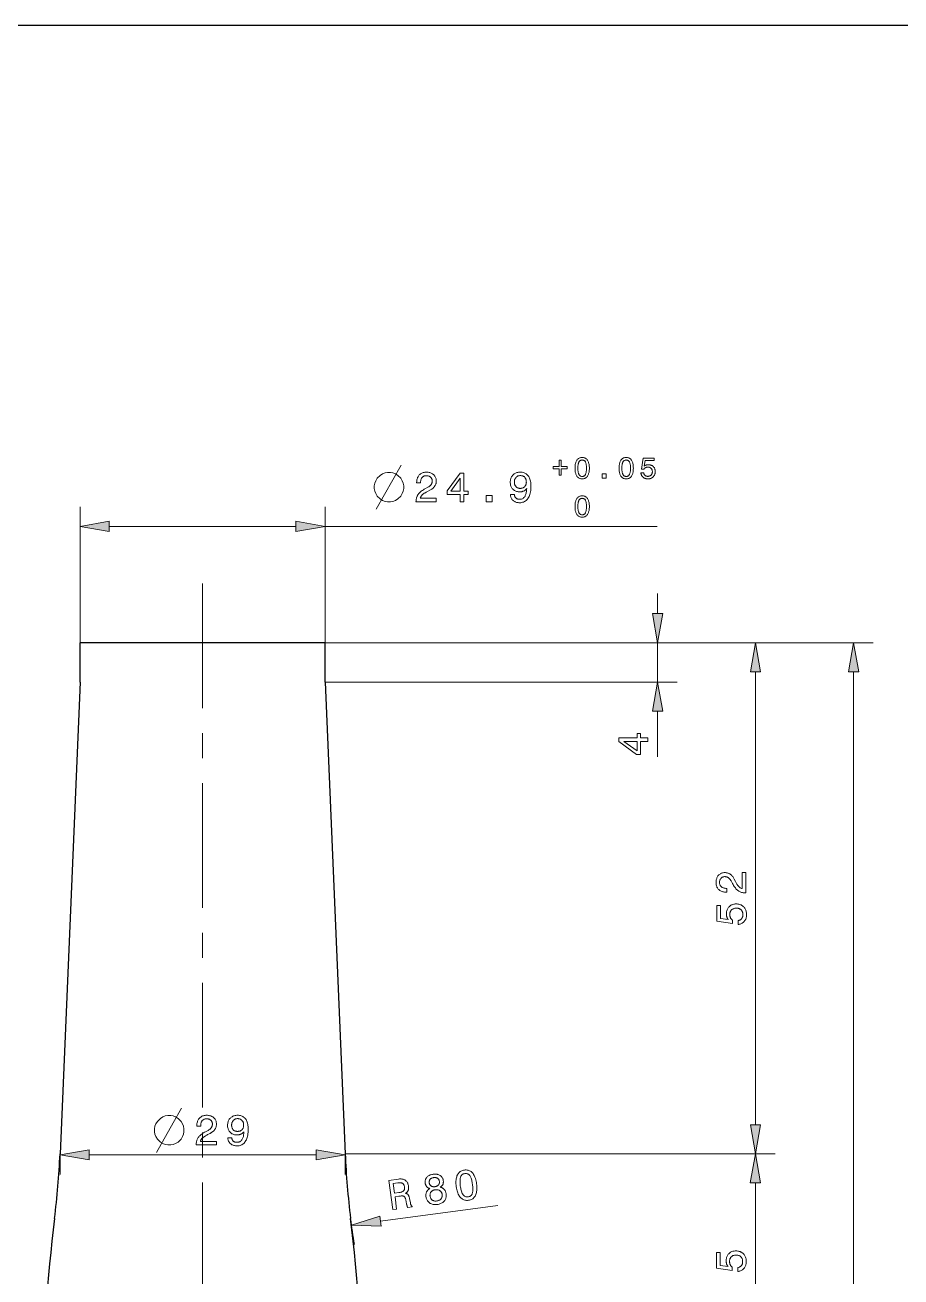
# Model space of a CAD drawing. Extents: x 5 to 286, y 5 to 409.
# Drawn here: x 94.1 to 183.1, y 281.6 to 409 of the extents above; entities that cross this region are included whole.
import ezdxf

# ---------------------------------------------------------------- set-up
doc = ezdxf.new("R2010")
doc.units = 0
doc.linetypes.add('CENTERX2', pattern=[20.32, 12.7, -2.54, 2.54, -2.54])
doc.layers.add('CENTERLINE', color=4, linetype='CENTERX2')
doc.layers.add('DIMENSIONS', color=2, linetype='Continuous')
doc.layers.add('OUTLINE', color=7, linetype='Continuous', lineweight=25)

msp = doc.modelspace()

# ---------------------------------------------------------------- linework, layer by layer
at = {"layer": 'CENTERLINE', "lineweight": 13}
msp.add_line((112.12, 352.19), (112.12, 119.93), dxfattribs=at)
at = {"layer": 'DIMENSIONS', "lineweight": 13, "ltscale": 0.345762}
for p, q in [((99.67, 346.15), (99.67, 359.98)), ((124.57, 346.15), (124.57, 359.98))]:
    msp.add_line(p, q, dxfattribs=at)
at = {"layer": 'DIMENSIONS', "lineweight": 13, "ltscale": 0.474779}
msp.add_line((102.62, 357.98), (121.61, 357.98), dxfattribs=at)
at = {"layer": 'DIMENSIONS', "lineweight": 13}
for p, q in [((124.57, 357.98), (158.34, 357.98)), ((124.57, 346.15), (180.31, 346.15)), ((124.57, 346.15), (160.38, 346.15)), ((124.57, 346.15), (170.34, 346.15)), ((168.34, 297.11), (168.34, 343.2)), ((178.31, 131.11), (178.31, 343.2)), ((124.57, 342.15), (160.38, 342.15)), ((100.57, 294.05), (123.66, 294.05)), ((126.62, 294.15), (170.32, 294.15)), ((126.62, 294.15), (170.34, 294.15))]:
    msp.add_line(p, q, dxfattribs=at)
at = {"layer": 'DIMENSIONS', "lineweight": 13, "ltscale": 0.051139}
msp.add_line((158.38, 349.11), (158.38, 351.15), dxfattribs=at)
at = {"layer": 'DIMENSIONS', "lineweight": 13, "ltscale": 0.1}
msp.add_line((158.38, 342.15), (158.38, 346.15), dxfattribs=at)
at = {"layer": 'DIMENSIONS', "lineweight": 13, "ltscale": 0.116125}
msp.add_line((158.38, 334.55), (158.38, 339.2), dxfattribs=at)
at = {"layer": 'DIMENSIONS', "lineweight": 13, "ltscale": 0.052546}
for p, q in [((97.62, 294.15), (97.62, 292.05)), ((126.62, 294.15), (126.62, 292.05))]:
    msp.add_line(p, q, dxfattribs=at)
at = {"layer": 'DIMENSIONS', "lineweight": 13, "ltscale": 0.477278}
msp.add_line((168.32, 272.11), (168.32, 291.2), dxfattribs=at)
at = {"layer": 'DIMENSIONS', "lineweight": 13, "ltscale": 0.301139}
msp.add_line((130.19, 287.3), (142.12, 288.9), dxfattribs=at)
at = {"layer": 'DIMENSIONS', "lineweight": 13}
for points in [[(148.37, 364.72), (148.58, 364.72), (148.58, 364.07), (149.18, 364.07), (149.18, 363.86), (148.58, 363.86), (148.58, 363.2), (148.37, 363.2), (148.37, 363.86), (147.77, 363.86), (147.77, 364.07), (148.37, 364.07)], [(149.99, 363.91), (149.99, 364.01), (149.99, 364.11), (150, 364.21), (150.01, 364.29), (150.03, 364.38), (150.05, 364.46), (150.08, 364.53), (150.1, 364.6), (150.14, 364.66), (150.17, 364.72), (150.21, 364.77), (150.25, 364.82), (150.3, 364.86), (150.35, 364.9), (150.4, 364.93), (150.46, 364.95), (150.51, 364.97), (150.58, 364.99), (150.64, 364.99), (150.71, 365), (150.78, 364.99), (150.85, 364.99), (150.91, 364.97), (150.97, 364.95), (151.03, 364.93), (151.08, 364.9), (151.13, 364.86), (151.17, 364.82), (151.22, 364.77), (151.26, 364.72), (151.29, 364.66), (151.32, 364.6), (151.35, 364.53), (151.37, 364.46), (151.39, 364.38), (151.41, 364.3), (151.42, 364.21), (151.43, 364.11), (151.44, 364.01), (151.44, 363.91), (151.44, 363.8), (151.43, 363.7), (151.42, 363.61), (151.41, 363.52), (151.39, 363.44), (151.37, 363.36), (151.35, 363.29), (151.32, 363.22), (151.29, 363.16), (151.26, 363.1), (151.22, 363.05), (151.17, 363), (151.13, 362.96), (151.08, 362.92), (151.03, 362.89), (150.97, 362.87), (150.91, 362.85), (150.85, 362.83), (150.78, 362.83), (150.71, 362.82), (150.64, 362.83), (150.58, 362.83), (150.51, 362.85), (150.46, 362.87), (150.4, 362.89), (150.35, 362.92), (150.3, 362.96), (150.25, 363), (150.21, 363.05), (150.17, 363.1), (150.14, 363.16), (150.1, 363.22), (150.08, 363.29), (150.05, 363.36), (150.03, 363.44), (150.01, 363.52), (150, 363.61), (149.99, 363.71), (149.99, 363.8)], [(150.27, 363.91), (150.28, 363.82), (150.28, 363.74), (150.28, 363.67), (150.29, 363.6), (150.3, 363.53), (150.31, 363.47), (150.33, 363.41), (150.34, 363.36), (150.36, 363.32), (150.38, 363.27), (150.4, 363.23), (150.43, 363.2), (150.46, 363.17), (150.48, 363.14), (150.52, 363.12), (150.55, 363.1), (150.59, 363.09), (150.63, 363.08), (150.67, 363.07), (150.71, 363.07), (150.76, 363.07), (150.8, 363.08), (150.84, 363.09), (150.87, 363.1), (150.91, 363.12), (150.94, 363.14), (150.97, 363.17), (151, 363.2), (151.02, 363.23), (151.04, 363.27), (151.06, 363.31), (151.08, 363.36), (151.1, 363.41), (151.11, 363.47), (151.12, 363.53), (151.13, 363.6), (151.14, 363.67), (151.14, 363.74), (151.15, 363.82), (151.15, 363.91), (151.15, 363.99), (151.14, 364.07), (151.14, 364.15), (151.13, 364.22), (151.12, 364.29), (151.11, 364.35), (151.1, 364.41), (151.08, 364.46), (151.06, 364.51), (151.04, 364.55), (151.02, 364.59), (151, 364.62), (150.97, 364.65), (150.94, 364.67), (150.91, 364.7), (150.87, 364.71), (150.84, 364.73), (150.8, 364.74), (150.76, 364.74), (150.71, 364.75), (150.67, 364.74), (150.63, 364.74), (150.59, 364.73), (150.55, 364.71), (150.52, 364.7), (150.48, 364.67), (150.46, 364.65), (150.43, 364.62), (150.4, 364.58), (150.38, 364.55), (150.36, 364.5), (150.34, 364.46), (150.33, 364.4), (150.31, 364.35), (150.3, 364.29), (150.29, 364.22), (150.28, 364.15), (150.28, 364.07), (150.28, 363.99)], [(154.46, 363.91), (154.46, 364.01), (154.47, 364.11), (154.48, 364.21), (154.49, 364.29), (154.51, 364.38), (154.53, 364.46), (154.55, 364.53), (154.58, 364.6), (154.61, 364.66), (154.65, 364.72), (154.69, 364.77), (154.73, 364.82), (154.78, 364.86), (154.82, 364.9), (154.88, 364.93), (154.93, 364.95), (154.99, 364.97), (155.05, 364.99), (155.12, 364.99), (155.19, 365), (155.26, 364.99), (155.33, 364.99), (155.39, 364.97), (155.45, 364.95), (155.51, 364.93), (155.56, 364.9), (155.61, 364.86), (155.65, 364.82), (155.69, 364.77), (155.73, 364.72), (155.77, 364.66), (155.8, 364.6), (155.83, 364.53), (155.85, 364.46), (155.87, 364.38), (155.89, 364.3), (155.9, 364.21), (155.91, 364.11), (155.91, 364.01), (155.92, 363.91), (155.91, 363.8), (155.91, 363.7), (155.9, 363.61), (155.89, 363.52), (155.87, 363.44), (155.85, 363.36), (155.83, 363.29), (155.8, 363.22), (155.77, 363.16), (155.73, 363.1), (155.69, 363.05), (155.65, 363), (155.61, 362.96), (155.56, 362.92), (155.51, 362.89), (155.45, 362.87), (155.39, 362.85), (155.33, 362.83), (155.26, 362.83), (155.19, 362.82), (155.12, 362.83), (155.05, 362.83), (154.99, 362.85), (154.93, 362.87), (154.88, 362.89), (154.82, 362.92), (154.78, 362.96), (154.73, 363), (154.69, 363.05), (154.65, 363.1), (154.61, 363.16), (154.58, 363.22), (154.55, 363.29), (154.53, 363.36), (154.51, 363.44), (154.49, 363.52), (154.48, 363.61), (154.47, 363.71), (154.46, 363.8)], [(154.75, 363.91), (154.75, 363.82), (154.76, 363.74), (154.76, 363.67), (154.77, 363.6), (154.78, 363.53), (154.79, 363.47), (154.8, 363.41), (154.82, 363.36), (154.84, 363.32), (154.86, 363.27), (154.88, 363.23), (154.91, 363.2), (154.93, 363.17), (154.96, 363.14), (154.99, 363.12), (155.03, 363.1), (155.07, 363.09), (155.1, 363.08), (155.15, 363.07), (155.19, 363.07), (155.23, 363.07), (155.28, 363.08), (155.32, 363.09), (155.35, 363.1), (155.39, 363.12), (155.42, 363.14), (155.45, 363.17), (155.47, 363.2), (155.5, 363.23), (155.52, 363.27), (155.54, 363.31), (155.56, 363.36), (155.57, 363.41), (155.59, 363.47), (155.6, 363.53), (155.61, 363.6), (155.62, 363.67), (155.62, 363.74), (155.62, 363.82), (155.63, 363.91), (155.62, 363.99), (155.62, 364.07), (155.62, 364.15), (155.61, 364.22), (155.6, 364.29), (155.59, 364.35), (155.57, 364.41), (155.56, 364.46), (155.54, 364.51), (155.52, 364.55), (155.5, 364.59), (155.47, 364.62), (155.45, 364.65), (155.42, 364.67), (155.39, 364.7), (155.35, 364.71), (155.32, 364.73), (155.28, 364.74), (155.23, 364.74), (155.19, 364.75), (155.15, 364.74), (155.1, 364.74), (155.07, 364.73), (155.03, 364.71), (154.99, 364.7), (154.96, 364.67), (154.93, 364.65), (154.91, 364.62), (154.88, 364.58), (154.86, 364.55), (154.84, 364.5), (154.82, 364.46), (154.8, 364.4), (154.79, 364.35), (154.78, 364.29), (154.77, 364.22), (154.76, 364.15), (154.76, 364.07), (154.75, 363.99)], [(156.68, 363.43), (156.96, 363.43), (156.97, 363.4), (156.97, 363.37), (156.98, 363.34), (157, 363.31), (157.01, 363.29), (157.02, 363.26), (157.04, 363.24), (157.06, 363.22), (157.08, 363.19), (157.1, 363.18), (157.12, 363.16), (157.14, 363.14), (157.17, 363.13), (157.2, 363.12), (157.22, 363.11), (157.25, 363.1), (157.28, 363.09), (157.32, 363.09), (157.35, 363.08), (157.38, 363.08), (157.42, 363.08), (157.46, 363.09), (157.5, 363.09), (157.54, 363.1), (157.57, 363.12), (157.61, 363.13), (157.64, 363.15), (157.67, 363.17), (157.69, 363.19), (157.72, 363.21), (157.75, 363.24), (157.77, 363.27), (157.79, 363.3), (157.8, 363.33), (157.82, 363.36), (157.83, 363.4), (157.84, 363.43), (157.84, 363.47), (157.85, 363.51), (157.85, 363.55), (157.85, 363.59), (157.84, 363.63), (157.84, 363.67), (157.83, 363.71), (157.82, 363.74), (157.8, 363.78), (157.79, 363.81), (157.77, 363.84), (157.75, 363.86), (157.72, 363.89), (157.7, 363.91), (157.67, 363.94), (157.64, 363.96), (157.61, 363.97), (157.57, 363.99), (157.54, 364), (157.5, 364.01), (157.46, 364.01), (157.42, 364.02), (157.38, 364.02), (157.36, 364.02), (157.33, 364.02), (157.31, 364.01), (157.29, 364.01), (157.26, 364.01), (157.24, 364), (157.22, 363.99), (157.2, 363.99), (157.18, 363.98), (157.16, 363.97), (157.14, 363.96), (157.12, 363.95), (157.1, 363.94), (157.08, 363.92), (157.06, 363.91), (157.05, 363.89), (157.03, 363.88), (157.01, 363.86), (157, 363.84), (156.98, 363.82), (156.74, 363.82), (156.91, 364.94), (158.03, 364.94), (158.03, 364.69), (157.11, 364.69), (157.02, 364.12), (157.04, 364.14), (157.06, 364.15), (157.07, 364.16), (157.09, 364.17), (157.11, 364.18), (157.12, 364.19), (157.14, 364.2), (157.16, 364.21), (157.18, 364.22), (157.2, 364.22), (157.22, 364.23), (157.24, 364.24), (157.27, 364.24), (157.29, 364.25), (157.31, 364.25), (157.33, 364.25), (157.36, 364.26), (157.38, 364.26), (157.4, 364.26), (157.43, 364.26), (157.49, 364.26), (157.55, 364.25), (157.61, 364.24), (157.66, 364.23), (157.72, 364.21), (157.77, 364.19), (157.82, 364.17), (157.86, 364.14), (157.91, 364.1), (157.95, 364.07), (157.98, 364.03), (158.02, 363.99), (158.05, 363.94), (158.07, 363.9), (158.09, 363.85), (158.11, 363.79), (158.13, 363.74), (158.14, 363.68), (158.14, 363.63), (158.14, 363.56), (158.14, 363.5), (158.13, 363.44), (158.12, 363.38), (158.11, 363.32), (158.09, 363.27), (158.07, 363.21), (158.04, 363.16), (158.01, 363.12), (157.97, 363.07), (157.93, 363.03), (157.89, 362.99), (157.85, 362.95), (157.8, 362.92), (157.75, 362.9), (157.69, 362.87), (157.64, 362.86), (157.58, 362.84), (157.52, 362.83), (157.46, 362.83), (157.39, 362.82), (157.33, 362.83), (157.28, 362.83), (157.22, 362.84), (157.17, 362.85), (157.12, 362.87), (157.07, 362.88), (157.02, 362.91), (156.98, 362.93), (156.94, 362.96), (156.9, 362.99), (156.86, 363.03), (156.83, 363.06), (156.8, 363.1), (156.77, 363.14), (156.75, 363.18), (156.73, 363.23), (156.71, 363.28), (156.7, 363.33), (156.69, 363.38)], [(131.22, 363.48), (130.92, 363.48), (130.67, 363.43), (130.42, 363.33), (130.17, 363.18), (129.87, 362.88), (129.72, 362.63), (129.62, 362.38), (129.57, 362.13), (129.57, 361.83), (129.62, 361.58), (129.72, 361.33), (129.87, 361.08), (130.17, 360.78), (130.42, 360.63), (130.67, 360.53), (130.92, 360.48), (131.22, 360.48), (131.47, 360.53), (131.72, 360.63), (131.97, 360.78), (132.27, 361.08), (132.42, 361.33), (132.52, 361.58), (132.57, 361.83), (132.57, 362.13), (132.52, 362.38), (132.42, 362.63), (132.27, 362.88), (131.97, 363.18), (131.72, 363.33), (131.47, 363.43)], [(133.81, 360.48), (133.81, 360.5), (133.82, 360.58), (133.82, 360.67), (133.83, 360.75), (133.85, 360.83), (133.87, 360.9), (133.89, 360.98), (133.92, 361.05), (133.95, 361.11), (133.98, 361.18), (134.02, 361.24), (134.07, 361.3), (134.12, 361.36), (134.17, 361.42), (134.24, 361.48), (134.31, 361.54), (134.39, 361.6), (134.47, 361.65), (134.56, 361.71), (134.66, 361.77), (134.77, 361.83), (135.02, 361.97), (135.07, 362), (135.11, 362.02), (135.15, 362.05), (135.19, 362.07), (135.22, 362.1), (135.25, 362.13), (135.28, 362.16), (135.31, 362.19), (135.33, 362.22), (135.36, 362.25), (135.38, 362.28), (135.4, 362.31), (135.41, 362.35), (135.42, 362.38), (135.44, 362.42), (135.45, 362.46), (135.45, 362.49), (135.46, 362.53), (135.46, 362.57), (135.46, 362.61), (135.46, 362.66), (135.46, 362.71), (135.45, 362.75), (135.44, 362.79), (135.42, 362.83), (135.4, 362.87), (135.38, 362.9), (135.36, 362.94), (135.33, 362.97), (135.3, 363), (135.27, 363.03), (135.23, 363.05), (135.19, 363.07), (135.15, 363.09), (135.11, 363.11), (135.06, 363.12), (135.02, 363.13), (134.97, 363.14), (134.92, 363.14), (134.86, 363.14), (134.81, 363.14), (134.76, 363.14), (134.71, 363.13), (134.66, 363.12), (134.62, 363.1), (134.58, 363.08), (134.54, 363.05), (134.5, 363.03), (134.47, 362.99), (134.43, 362.96), (134.4, 362.92), (134.38, 362.88), (134.35, 362.84), (134.33, 362.79), (134.31, 362.74), (134.3, 362.69), (134.29, 362.63), (134.28, 362.57), (134.28, 362.51), (134.28, 362.45), (134.28, 362.41), (133.88, 362.41), (133.88, 362.47), (133.89, 362.57), (133.89, 362.66), (133.91, 362.74), (133.93, 362.82), (133.95, 362.9), (133.98, 362.97), (134.02, 363.04), (134.06, 363.11), (134.1, 363.17), (134.15, 363.23), (134.21, 363.28), (134.27, 363.33), (134.33, 363.37), (134.4, 363.4), (134.47, 363.43), (134.55, 363.46), (134.63, 363.48), (134.71, 363.49), (134.79, 363.5), (134.88, 363.5), (134.97, 363.5), (135.06, 363.49), (135.14, 363.48), (135.21, 363.46), (135.29, 363.44), (135.36, 363.41), (135.42, 363.38), (135.48, 363.35), (135.54, 363.3), (135.6, 363.26), (135.65, 363.21), (135.7, 363.15), (135.74, 363.09), (135.78, 363.03), (135.81, 362.97), (135.83, 362.91), (135.85, 362.84), (135.86, 362.76), (135.87, 362.69), (135.87, 362.61), (135.87, 362.55), (135.87, 362.49), (135.86, 362.43), (135.85, 362.37), (135.83, 362.32), (135.82, 362.27), (135.8, 362.21), (135.77, 362.16), (135.74, 362.11), (135.71, 362.07), (135.68, 362.02), (135.64, 361.98), (135.6, 361.93), (135.56, 361.89), (135.51, 361.85), (135.46, 361.81), (135.41, 361.77), (135.35, 361.73), (135.29, 361.7), (135.22, 361.66), (134.97, 361.53), (134.9, 361.5), (134.84, 361.46), (134.77, 361.42), (134.72, 361.39), (134.66, 361.36), (134.61, 361.32), (134.57, 361.29), (134.52, 361.26), (134.49, 361.23), (134.45, 361.19), (134.42, 361.16), (134.4, 361.13), (134.37, 361.1), (134.35, 361.07), (134.32, 361.03), (134.3, 361), (134.29, 360.96), (134.27, 360.93), (134.26, 360.89), (134.25, 360.86), (135.87, 360.86), (135.87, 360.48)], [(138.3, 360.48), (138.3, 361.23), (136.98, 361.23), (136.98, 361.61), (138.3, 363.42), (138.69, 363.42), (138.69, 361.57), (139.12, 361.57), (139.12, 361.23), (138.69, 361.23), (138.69, 360.48)], [(143.43, 361.23), (143.82, 361.23), (143.83, 361.18), (143.83, 361.14), (143.84, 361.1), (143.85, 361.06), (143.87, 361.03), (143.88, 360.99), (143.9, 360.96), (143.92, 360.93), (143.95, 360.9), (143.97, 360.87), (144, 360.85), (144.04, 360.83), (144.07, 360.81), (144.1, 360.79), (144.14, 360.78), (144.18, 360.77), (144.22, 360.76), (144.27, 360.75), (144.31, 360.75), (144.36, 360.75), (144.43, 360.75), (144.49, 360.76), (144.54, 360.77), (144.6, 360.79), (144.65, 360.81), (144.7, 360.84), (144.75, 360.88), (144.79, 360.92), (144.83, 360.97), (144.87, 361.02), (144.9, 361.07), (144.93, 361.14), (144.96, 361.2), (144.98, 361.28), (145, 361.36), (145.02, 361.44), (145.04, 361.53), (145.05, 361.63), (145.06, 361.73), (145.07, 361.84), (145.04, 361.8), (145.02, 361.77), (144.99, 361.74), (144.96, 361.72), (144.93, 361.69), (144.9, 361.67), (144.87, 361.64), (144.83, 361.62), (144.8, 361.6), (144.76, 361.59), (144.73, 361.57), (144.69, 361.56), (144.65, 361.54), (144.61, 361.53), (144.57, 361.52), (144.53, 361.52), (144.49, 361.51), (144.44, 361.51), (144.4, 361.5), (144.36, 361.5), (144.27, 361.51), (144.19, 361.51), (144.12, 361.53), (144.04, 361.55), (143.97, 361.57), (143.9, 361.6), (143.84, 361.64), (143.78, 361.68), (143.72, 361.72), (143.67, 361.78), (143.62, 361.83), (143.57, 361.89), (143.53, 361.95), (143.5, 362.02), (143.47, 362.09), (143.44, 362.17), (143.42, 362.24), (143.41, 362.32), (143.4, 362.41), (143.4, 362.5), (143.4, 362.58), (143.41, 362.67), (143.43, 362.75), (143.45, 362.83), (143.47, 362.9), (143.5, 362.97), (143.54, 363.04), (143.58, 363.11), (143.63, 363.17), (143.68, 363.22), (143.74, 363.28), (143.8, 363.32), (143.87, 363.37), (143.93, 363.4), (144.01, 363.43), (144.08, 363.46), (144.16, 363.48), (144.24, 363.49), (144.33, 363.5), (144.42, 363.5), (144.52, 363.5), (144.62, 363.49), (144.71, 363.47), (144.8, 363.44), (144.88, 363.41), (144.96, 363.37), (145.03, 363.32), (145.1, 363.27), (145.16, 363.21), (145.22, 363.14), (145.28, 363.06), (145.32, 362.98), (145.37, 362.89), (145.4, 362.79), (145.43, 362.69), (145.46, 362.58), (145.48, 362.47), (145.49, 362.35), (145.5, 362.22), (145.5, 362.09), (145.5, 361.93), (145.49, 361.78), (145.48, 361.63), (145.45, 361.5), (145.43, 361.37), (145.39, 361.25), (145.36, 361.13), (145.31, 361.03), (145.26, 360.93), (145.2, 360.84), (145.14, 360.75), (145.08, 360.68), (145, 360.61), (144.93, 360.56), (144.84, 360.51), (144.76, 360.47), (144.66, 360.44), (144.57, 360.42), (144.46, 360.4), (144.36, 360.4), (144.27, 360.4), (144.19, 360.41), (144.12, 360.42), (144.04, 360.43), (143.97, 360.45), (143.91, 360.48), (143.85, 360.51), (143.79, 360.54), (143.73, 360.58), (143.68, 360.62), (143.63, 360.67), (143.59, 360.72), (143.55, 360.77), (143.52, 360.83), (143.49, 360.89), (143.47, 360.95), (143.45, 361.01), (143.44, 361.08), (143.43, 361.15)], [(143.82, 362.5), (143.82, 362.44), (143.82, 362.39), (143.83, 362.34), (143.84, 362.29), (143.86, 362.24), (143.88, 362.19), (143.9, 362.15), (143.92, 362.11), (143.95, 362.07), (143.98, 362.03), (144.01, 362), (144.05, 361.97), (144.08, 361.95), (144.12, 361.92), (144.17, 361.9), (144.21, 361.89), (144.26, 361.88), (144.3, 361.87), (144.35, 361.86), (144.41, 361.86), (144.46, 361.86), (144.52, 361.87), (144.57, 361.88), (144.62, 361.89), (144.67, 361.9), (144.71, 361.92), (144.76, 361.94), (144.8, 361.97), (144.83, 362), (144.87, 362.03), (144.9, 362.07), (144.93, 362.11), (144.95, 362.15), (144.98, 362.19), (144.99, 362.24), (145.01, 362.28), (145.02, 362.34), (145.03, 362.39), (145.03, 362.45), (145.04, 362.5), (145.03, 362.56), (145.03, 362.62), (145.02, 362.67), (145.01, 362.73), (144.99, 362.77), (144.98, 362.82), (144.95, 362.87), (144.93, 362.91), (144.9, 362.95), (144.87, 362.98), (144.83, 363.02), (144.8, 363.05), (144.76, 363.07), (144.72, 363.1), (144.67, 363.12), (144.63, 363.13), (144.58, 363.15), (144.53, 363.15), (144.47, 363.16), (144.42, 363.16), (144.37, 363.16), (144.31, 363.15), (144.27, 363.15), (144.22, 363.13), (144.17, 363.12), (144.13, 363.1), (144.09, 363.07), (144.05, 363.04), (144.02, 363.01), (143.98, 362.98), (143.95, 362.94), (143.92, 362.9), (143.9, 362.86), (143.88, 362.81), (143.86, 362.77), (143.84, 362.72), (143.83, 362.67), (143.82, 362.61), (143.82, 362.56)], [(152.74, 362.88), (152.74, 363.33), (153.16, 363.33), (153.16, 362.88)], [(137.35, 361.57), (138.3, 361.57), (138.3, 362.91)], [(140.96, 360.48), (140.96, 361.13), (141.56, 361.13), (141.56, 360.48)], [(149.99, 360.01), (149.99, 360.11), (149.99, 360.21), (150, 360.31), (150.01, 360.39), (150.03, 360.48), (150.05, 360.56), (150.08, 360.63), (150.1, 360.7), (150.14, 360.76), (150.17, 360.82), (150.21, 360.87), (150.25, 360.92), (150.3, 360.96), (150.35, 361), (150.4, 361.03), (150.46, 361.05), (150.51, 361.07), (150.58, 361.09), (150.64, 361.09), (150.71, 361.1), (150.78, 361.09), (150.85, 361.09), (150.91, 361.07), (150.97, 361.05), (151.03, 361.03), (151.08, 361), (151.13, 360.96), (151.17, 360.92), (151.22, 360.87), (151.26, 360.82), (151.29, 360.76), (151.32, 360.7), (151.35, 360.63), (151.37, 360.56), (151.39, 360.48), (151.41, 360.4), (151.42, 360.31), (151.43, 360.21), (151.44, 360.11), (151.44, 360.01), (151.44, 359.9), (151.43, 359.8), (151.42, 359.71), (151.41, 359.62), (151.39, 359.54), (151.37, 359.46), (151.35, 359.39), (151.32, 359.32), (151.29, 359.26), (151.26, 359.2), (151.22, 359.15), (151.17, 359.1), (151.13, 359.06), (151.08, 359.02), (151.03, 358.99), (150.97, 358.97), (150.91, 358.95), (150.85, 358.93), (150.78, 358.93), (150.71, 358.92), (150.64, 358.93), (150.58, 358.93), (150.51, 358.95), (150.46, 358.97), (150.4, 358.99), (150.35, 359.02), (150.3, 359.06), (150.25, 359.1), (150.21, 359.15), (150.17, 359.2), (150.14, 359.26), (150.1, 359.32), (150.08, 359.39), (150.05, 359.46), (150.03, 359.54), (150.01, 359.62), (150, 359.71), (149.99, 359.81), (149.99, 359.9)], [(150.27, 360.01), (150.28, 359.92), (150.28, 359.84), (150.28, 359.77), (150.29, 359.7), (150.3, 359.63), (150.31, 359.57), (150.33, 359.51), (150.34, 359.46), (150.36, 359.42), (150.38, 359.37), (150.4, 359.33), (150.43, 359.3), (150.46, 359.27), (150.48, 359.24), (150.52, 359.22), (150.55, 359.2), (150.59, 359.19), (150.63, 359.18), (150.67, 359.17), (150.71, 359.17), (150.76, 359.17), (150.8, 359.18), (150.84, 359.19), (150.87, 359.2), (150.91, 359.22), (150.94, 359.24), (150.97, 359.27), (151, 359.3), (151.02, 359.33), (151.04, 359.37), (151.06, 359.41), (151.08, 359.46), (151.1, 359.51), (151.11, 359.57), (151.12, 359.63), (151.13, 359.7), (151.14, 359.77), (151.14, 359.84), (151.15, 359.92), (151.15, 360.01), (151.15, 360.09), (151.14, 360.17), (151.14, 360.25), (151.13, 360.32), (151.12, 360.39), (151.11, 360.45), (151.1, 360.51), (151.08, 360.56), (151.06, 360.61), (151.04, 360.65), (151.02, 360.69), (151, 360.72), (150.97, 360.75), (150.94, 360.77), (150.91, 360.8), (150.87, 360.81), (150.84, 360.83), (150.8, 360.84), (150.76, 360.84), (150.71, 360.85), (150.67, 360.84), (150.63, 360.84), (150.59, 360.83), (150.55, 360.81), (150.52, 360.8), (150.48, 360.77), (150.46, 360.75), (150.43, 360.72), (150.4, 360.68), (150.38, 360.65), (150.36, 360.6), (150.34, 360.56), (150.33, 360.5), (150.31, 360.45), (150.3, 360.39), (150.29, 360.32), (150.28, 360.25), (150.28, 360.17), (150.28, 360.09)], [(102.62, 358.51), (99.67, 357.98), (102.62, 357.46)], [(121.61, 357.46), (124.57, 357.98), (121.61, 358.51)], [(157.85, 349.11), (158.38, 346.15), (158.9, 349.11)], [(168.86, 343.2), (168.34, 346.15), (167.82, 343.2)], [(178.84, 343.2), (178.31, 346.15), (177.79, 343.2)], [(158.9, 339.2), (158.38, 342.15), (157.85, 339.2)], [(157.38, 336.09), (156.63, 336.09), (156.63, 334.77), (156.25, 334.77), (154.44, 336.09), (154.44, 336.48), (156.29, 336.48), (156.29, 336.91), (156.63, 336.91), (156.63, 336.48), (157.38, 336.48)], [(156.29, 335.14), (156.29, 336.09), (154.94, 336.09)], [(167.34, 320.7), (167.33, 320.7), (167.24, 320.7), (167.16, 320.71), (167.08, 320.72), (167, 320.73), (166.92, 320.75), (166.85, 320.77), (166.78, 320.8), (166.71, 320.83), (166.65, 320.87), (166.59, 320.91), (166.53, 320.95), (166.47, 321), (166.41, 321.06), (166.35, 321.12), (166.29, 321.2), (166.23, 321.27), (166.17, 321.36), (166.11, 321.45), (166.05, 321.55), (166, 321.65), (165.86, 321.91), (165.83, 321.95), (165.81, 321.99), (165.78, 322.03), (165.75, 322.07), (165.72, 322.11), (165.7, 322.14), (165.67, 322.17), (165.64, 322.2), (165.61, 322.22), (165.58, 322.24), (165.55, 322.26), (165.51, 322.28), (165.48, 322.3), (165.44, 322.31), (165.41, 322.32), (165.37, 322.33), (165.33, 322.34), (165.29, 322.34), (165.25, 322.35), (165.21, 322.35), (165.17, 322.35), (165.12, 322.34), (165.08, 322.33), (165.04, 322.32), (165, 322.31), (164.96, 322.29), (164.92, 322.27), (164.89, 322.24), (164.86, 322.22), (164.83, 322.18), (164.8, 322.15), (164.78, 322.11), (164.75, 322.08), (164.73, 322.04), (164.72, 321.99), (164.71, 321.95), (164.69, 321.9), (164.69, 321.85), (164.68, 321.8), (164.68, 321.75), (164.68, 321.69), (164.69, 321.64), (164.7, 321.59), (164.71, 321.55), (164.73, 321.5), (164.75, 321.46), (164.77, 321.42), (164.8, 321.39), (164.83, 321.35), (164.87, 321.32), (164.91, 321.29), (164.95, 321.26), (164.99, 321.24), (165.04, 321.22), (165.09, 321.2), (165.14, 321.19), (165.2, 321.17), (165.25, 321.17), (165.31, 321.16), (165.38, 321.16), (165.41, 321.16), (165.41, 320.77), (165.35, 320.77), (165.26, 320.77), (165.17, 320.78), (165.09, 320.79), (165, 320.81), (164.93, 320.84), (164.85, 320.87), (164.78, 320.9), (164.72, 320.94), (164.66, 320.99), (164.6, 321.04), (164.55, 321.09), (164.5, 321.15), (164.46, 321.22), (164.42, 321.29), (164.39, 321.36), (164.37, 321.43), (164.35, 321.51), (164.33, 321.59), (164.33, 321.68), (164.32, 321.77), (164.33, 321.86), (164.33, 321.94), (164.35, 322.02), (164.36, 322.1), (164.39, 322.17), (164.41, 322.24), (164.44, 322.31), (164.48, 322.37), (164.52, 322.43), (164.57, 322.49), (164.62, 322.54), (164.67, 322.58), (164.73, 322.62), (164.79, 322.66), (164.86, 322.69), (164.92, 322.72), (164.99, 322.73), (165.06, 322.75), (165.14, 322.76), (165.22, 322.76), (165.28, 322.76), (165.34, 322.75), (165.4, 322.74), (165.45, 322.73), (165.51, 322.72), (165.56, 322.7), (165.61, 322.68), (165.66, 322.66), (165.71, 322.63), (165.76, 322.6), (165.81, 322.56), (165.85, 322.53), (165.89, 322.49), (165.94, 322.44), (165.98, 322.4), (166.02, 322.35), (166.06, 322.29), (166.09, 322.23), (166.13, 322.17), (166.16, 322.11), (166.29, 321.86), (166.33, 321.79), (166.37, 321.72), (166.4, 321.66), (166.44, 321.6), (166.47, 321.55), (166.5, 321.5), (166.54, 321.45), (166.57, 321.41), (166.6, 321.37), (166.63, 321.34), (166.66, 321.31), (166.69, 321.28), (166.73, 321.25), (166.76, 321.23), (166.79, 321.21), (166.83, 321.19), (166.86, 321.17), (166.9, 321.16), (166.93, 321.14), (166.97, 321.13), (166.97, 322.76), (167.34, 322.76)], [(166.56, 317.48), (166.56, 317.88), (166.61, 317.89), (166.65, 317.9), (166.69, 317.92), (166.73, 317.93), (166.77, 317.95), (166.8, 317.97), (166.84, 318), (166.87, 318.02), (166.9, 318.05), (166.93, 318.08), (166.95, 318.11), (166.97, 318.15), (166.99, 318.18), (167.01, 318.22), (167.02, 318.26), (167.04, 318.3), (167.05, 318.35), (167.05, 318.39), (167.06, 318.44), (167.06, 318.49), (167.06, 318.54), (167.05, 318.6), (167.04, 318.66), (167.03, 318.71), (167.01, 318.76), (166.99, 318.8), (166.97, 318.85), (166.94, 318.89), (166.91, 318.93), (166.87, 318.97), (166.84, 319.01), (166.8, 319.04), (166.75, 319.06), (166.71, 319.09), (166.66, 319.11), (166.61, 319.12), (166.56, 319.14), (166.51, 319.15), (166.45, 319.15), (166.39, 319.15), (166.33, 319.15), (166.27, 319.15), (166.22, 319.14), (166.17, 319.12), (166.12, 319.11), (166.07, 319.09), (166.02, 319.06), (165.98, 319.04), (165.94, 319.01), (165.9, 318.97), (165.87, 318.93), (165.84, 318.89), (165.81, 318.85), (165.79, 318.81), (165.77, 318.76), (165.75, 318.71), (165.74, 318.66), (165.73, 318.6), (165.73, 318.55), (165.72, 318.49), (165.72, 318.45), (165.73, 318.42), (165.73, 318.38), (165.73, 318.35), (165.74, 318.32), (165.75, 318.29), (165.76, 318.26), (165.77, 318.23), (165.78, 318.2), (165.79, 318.17), (165.81, 318.14), (165.82, 318.11), (165.84, 318.08), (165.86, 318.06), (165.88, 318.03), (165.9, 318.01), (165.92, 317.98), (165.95, 317.96), (165.97, 317.94), (166, 317.91), (166, 317.57), (164.41, 317.81), (164.41, 319.41), (164.76, 319.41), (164.76, 318.1), (165.57, 317.98), (165.55, 318), (165.54, 318.02), (165.52, 318.04), (165.5, 318.07), (165.49, 318.09), (165.47, 318.12), (165.46, 318.14), (165.45, 318.17), (165.44, 318.2), (165.43, 318.23), (165.42, 318.26), (165.41, 318.29), (165.4, 318.32), (165.4, 318.35), (165.39, 318.38), (165.39, 318.41), (165.38, 318.45), (165.38, 318.48), (165.38, 318.51), (165.38, 318.55), (165.38, 318.64), (165.39, 318.73), (165.4, 318.81), (165.42, 318.89), (165.45, 318.97), (165.48, 319.04), (165.51, 319.11), (165.55, 319.17), (165.6, 319.23), (165.65, 319.29), (165.71, 319.35), (165.77, 319.39), (165.83, 319.44), (165.9, 319.47), (165.97, 319.5), (166.04, 319.53), (166.12, 319.55), (166.2, 319.56), (166.28, 319.57), (166.37, 319.57), (166.46, 319.57), (166.55, 319.56), (166.64, 319.55), (166.72, 319.53), (166.8, 319.5), (166.87, 319.47), (166.94, 319.43), (167.01, 319.38), (167.08, 319.33), (167.14, 319.27), (167.19, 319.21), (167.24, 319.15), (167.29, 319.08), (167.32, 319.01), (167.36, 318.93), (167.38, 318.85), (167.4, 318.77), (167.42, 318.68), (167.43, 318.59), (167.43, 318.5), (167.43, 318.41), (167.42, 318.33), (167.41, 318.26), (167.39, 318.18), (167.37, 318.11), (167.34, 318.04), (167.31, 317.98), (167.28, 317.91), (167.23, 317.85), (167.19, 317.79), (167.14, 317.74), (167.09, 317.69), (167.03, 317.65), (166.97, 317.61), (166.91, 317.58), (166.85, 317.55), (166.78, 317.53), (166.71, 317.51), (166.64, 317.49)], [(111.46, 295.05), (111.46, 295.06), (111.47, 295.15), (111.47, 295.24), (111.48, 295.32), (111.5, 295.4), (111.52, 295.47), (111.54, 295.55), (111.57, 295.62), (111.6, 295.68), (111.63, 295.75), (111.67, 295.81), (111.72, 295.87), (111.77, 295.93), (111.83, 295.99), (111.89, 296.05), (111.96, 296.1), (112.04, 296.16), (112.12, 296.22), (112.21, 296.28), (112.31, 296.34), (112.42, 296.4), (112.67, 296.54), (112.72, 296.56), (112.76, 296.59), (112.8, 296.62), (112.84, 296.64), (112.87, 296.67), (112.9, 296.7), (112.93, 296.73), (112.96, 296.76), (112.99, 296.79), (113.01, 296.82), (113.03, 296.85), (113.05, 296.88), (113.06, 296.92), (113.08, 296.95), (113.09, 296.99), (113.1, 297.02), (113.1, 297.06), (113.11, 297.1), (113.11, 297.14), (113.11, 297.18), (113.11, 297.23), (113.11, 297.27), (113.1, 297.32), (113.09, 297.36), (113.07, 297.4), (113.05, 297.43), (113.03, 297.47), (113.01, 297.5), (112.98, 297.54), (112.95, 297.57), (112.92, 297.59), (112.88, 297.62), (112.84, 297.64), (112.8, 297.66), (112.76, 297.68), (112.71, 297.69), (112.67, 297.7), (112.62, 297.71), (112.57, 297.71), (112.51, 297.71), (112.46, 297.71), (112.41, 297.7), (112.36, 297.7), (112.31, 297.68), (112.27, 297.67), (112.23, 297.65), (112.19, 297.62), (112.15, 297.59), (112.12, 297.56), (112.08, 297.53), (112.05, 297.49), (112.03, 297.45), (112, 297.4), (111.98, 297.36), (111.97, 297.31), (111.95, 297.25), (111.94, 297.2), (111.93, 297.14), (111.93, 297.08), (111.93, 297.02), (111.93, 296.98), (111.53, 296.98), (111.53, 297.04), (111.54, 297.13), (111.54, 297.22), (111.56, 297.31), (111.58, 297.39), (111.6, 297.47), (111.63, 297.54), (111.67, 297.61), (111.71, 297.67), (111.75, 297.74), (111.8, 297.79), (111.86, 297.85), (111.92, 297.89), (111.98, 297.93), (112.05, 297.97), (112.12, 298), (112.2, 298.03), (112.28, 298.05), (112.36, 298.06), (112.45, 298.07), (112.54, 298.07), (112.62, 298.07), (112.71, 298.06), (112.79, 298.05), (112.86, 298.03), (112.94, 298.01), (113.01, 297.98), (113.07, 297.95), (113.14, 297.91), (113.19, 297.87), (113.25, 297.82), (113.3, 297.77), (113.35, 297.72), (113.39, 297.66), (113.43, 297.6), (113.46, 297.54), (113.48, 297.47), (113.5, 297.4), (113.51, 297.33), (113.52, 297.26), (113.52, 297.18), (113.52, 297.12), (113.52, 297.06), (113.51, 297), (113.5, 296.94), (113.48, 296.89), (113.47, 296.83), (113.45, 296.78), (113.42, 296.73), (113.39, 296.68), (113.36, 296.63), (113.33, 296.59), (113.29, 296.54), (113.25, 296.5), (113.21, 296.46), (113.16, 296.42), (113.11, 296.38), (113.06, 296.34), (113, 296.3), (112.94, 296.27), (112.87, 296.23), (112.62, 296.1), (112.55, 296.06), (112.49, 296.03), (112.42, 295.99), (112.37, 295.96), (112.31, 295.92), (112.26, 295.89), (112.22, 295.86), (112.18, 295.82), (112.14, 295.79), (112.1, 295.76), (112.07, 295.73), (112.05, 295.7), (112.02, 295.67), (112, 295.64), (111.97, 295.6), (111.95, 295.57), (111.94, 295.53), (111.92, 295.5), (111.91, 295.46), (111.9, 295.42), (113.52, 295.42), (113.52, 295.05)], [(114.68, 295.79), (115.08, 295.79), (115.08, 295.75), (115.09, 295.71), (115.09, 295.67), (115.11, 295.63), (115.12, 295.59), (115.14, 295.56), (115.16, 295.53), (115.18, 295.5), (115.2, 295.47), (115.23, 295.44), (115.26, 295.42), (115.29, 295.4), (115.32, 295.38), (115.36, 295.36), (115.4, 295.35), (115.44, 295.34), (115.48, 295.33), (115.52, 295.32), (115.57, 295.32), (115.62, 295.32), (115.68, 295.32), (115.74, 295.33), (115.8, 295.34), (115.85, 295.36), (115.91, 295.38), (115.95, 295.41), (116, 295.45), (116.04, 295.49), (116.08, 295.53), (116.12, 295.58), (116.15, 295.64), (116.18, 295.7), (116.21, 295.77), (116.24, 295.84), (116.26, 295.92), (116.28, 296.01), (116.29, 296.1), (116.31, 296.19), (116.32, 296.3), (116.32, 296.4), (116.3, 296.37), (116.27, 296.34), (116.24, 296.31), (116.21, 296.28), (116.18, 296.26), (116.15, 296.23), (116.12, 296.21), (116.09, 296.19), (116.05, 296.17), (116.02, 296.15), (115.98, 296.14), (115.94, 296.12), (115.9, 296.11), (115.86, 296.1), (115.82, 296.09), (115.78, 296.08), (115.74, 296.08), (115.7, 296.07), (115.66, 296.07), (115.61, 296.07), (115.53, 296.07), (115.45, 296.08), (115.37, 296.09), (115.3, 296.11), (115.23, 296.14), (115.16, 296.17), (115.09, 296.2), (115.03, 296.24), (114.97, 296.29), (114.92, 296.34), (114.87, 296.4), (114.82, 296.46), (114.78, 296.52), (114.75, 296.59), (114.72, 296.66), (114.7, 296.73), (114.68, 296.81), (114.66, 296.89), (114.66, 296.98), (114.65, 297.06), (114.66, 297.15), (114.67, 297.24), (114.68, 297.32), (114.7, 297.4), (114.72, 297.47), (114.76, 297.54), (114.79, 297.61), (114.83, 297.67), (114.88, 297.73), (114.94, 297.79), (114.99, 297.84), (115.06, 297.89), (115.12, 297.93), (115.19, 297.97), (115.26, 298), (115.34, 298.03), (115.41, 298.05), (115.5, 298.06), (115.58, 298.07), (115.67, 298.07), (115.78, 298.07), (115.87, 298.06), (115.97, 298.04), (116.05, 298.01), (116.14, 297.98), (116.21, 297.94), (116.29, 297.89), (116.36, 297.84), (116.42, 297.78), (116.48, 297.71), (116.53, 297.63), (116.58, 297.55), (116.62, 297.46), (116.66, 297.36), (116.69, 297.26), (116.71, 297.15), (116.73, 297.04), (116.74, 296.92), (116.75, 296.79), (116.76, 296.65), (116.75, 296.5), (116.74, 296.34), (116.73, 296.2), (116.71, 296.06), (116.68, 295.94), (116.65, 295.81), (116.61, 295.7), (116.57, 295.59), (116.52, 295.5), (116.46, 295.4), (116.4, 295.32), (116.33, 295.25), (116.26, 295.18), (116.18, 295.12), (116.1, 295.08), (116.01, 295.04), (115.92, 295), (115.82, 294.98), (115.72, 294.97), (115.61, 294.97), (115.53, 294.97), (115.45, 294.97), (115.37, 294.99), (115.3, 295), (115.23, 295.02), (115.16, 295.05), (115.1, 295.08), (115.04, 295.11), (114.98, 295.15), (114.93, 295.19), (114.88, 295.24), (114.84, 295.29), (114.8, 295.34), (114.77, 295.4), (114.74, 295.45), (114.72, 295.52), (114.7, 295.58), (114.69, 295.65), (114.68, 295.72)], [(108.87, 298.05), (108.57, 298.05), (108.32, 298), (108.07, 297.9), (107.82, 297.75), (107.52, 297.45), (107.37, 297.2), (107.27, 296.95), (107.22, 296.7), (107.22, 296.4), (107.27, 296.15), (107.37, 295.9), (107.52, 295.65), (107.82, 295.35), (108.07, 295.2), (108.32, 295.1), (108.57, 295.05), (108.87, 295.05), (109.12, 295.1), (109.37, 295.2), (109.62, 295.35), (109.92, 295.65), (110.07, 295.9), (110.17, 296.15), (110.22, 296.4), (110.22, 296.7), (110.17, 296.95), (110.07, 297.2), (109.92, 297.45), (109.62, 297.75), (109.37, 297.9), (109.12, 298)], [(115.07, 297.07), (115.07, 297.01), (115.08, 296.96), (115.09, 296.9), (115.1, 296.85), (115.11, 296.81), (115.13, 296.76), (115.15, 296.72), (115.17, 296.68), (115.2, 296.64), (115.23, 296.6), (115.27, 296.57), (115.3, 296.54), (115.34, 296.51), (115.38, 296.49), (115.42, 296.47), (115.46, 296.46), (115.51, 296.44), (115.56, 296.44), (115.61, 296.43), (115.66, 296.43), (115.72, 296.43), (115.77, 296.44), (115.83, 296.44), (115.88, 296.46), (115.92, 296.47), (115.97, 296.49), (116.01, 296.51), (116.05, 296.54), (116.09, 296.57), (116.12, 296.6), (116.15, 296.64), (116.18, 296.67), (116.21, 296.71), (116.23, 296.76), (116.25, 296.8), (116.26, 296.85), (116.28, 296.9), (116.28, 296.96), (116.29, 297.01), (116.29, 297.07), (116.29, 297.13), (116.28, 297.19), (116.28, 297.24), (116.26, 297.29), (116.25, 297.34), (116.23, 297.39), (116.21, 297.43), (116.18, 297.47), (116.15, 297.51), (116.12, 297.55), (116.09, 297.58), (116.05, 297.62), (116.01, 297.64), (115.97, 297.67), (115.93, 297.68), (115.88, 297.7), (115.83, 297.71), (115.78, 297.72), (115.73, 297.73), (115.67, 297.73), (115.62, 297.73), (115.57, 297.72), (115.52, 297.71), (115.47, 297.7), (115.43, 297.68), (115.39, 297.66), (115.35, 297.64), (115.31, 297.61), (115.27, 297.58), (115.24, 297.55), (115.21, 297.51), (115.18, 297.47), (115.15, 297.43), (115.13, 297.38), (115.11, 297.34), (115.1, 297.29), (115.09, 297.24), (115.08, 297.18), (115.07, 297.13)], [(167.82, 297.11), (168.34, 294.15), (168.86, 297.11)], [(100.57, 294.57), (97.62, 294.05), (100.57, 293.53)], [(123.66, 293.53), (126.62, 294.05), (123.66, 294.57)], [(168.84, 291.2), (168.32, 294.15), (167.8, 291.2)], [(135.22, 290.61), (135.18, 290.62), (135.14, 290.64), (135.1, 290.66), (135.07, 290.67), (135.04, 290.69), (135, 290.72), (134.97, 290.74), (134.95, 290.76), (134.92, 290.79), (134.89, 290.82), (134.87, 290.85), (134.85, 290.88), (134.83, 290.91), (134.81, 290.94), (134.8, 290.98), (134.78, 291.02), (134.77, 291.06), (134.76, 291.1), (134.75, 291.14), (134.74, 291.18), (134.74, 291.25), (134.74, 291.32), (134.74, 291.38), (134.75, 291.44), (134.77, 291.5), (134.79, 291.56), (134.81, 291.61), (134.85, 291.67), (134.88, 291.72), (134.93, 291.77), (134.97, 291.82), (135.02, 291.86), (135.08, 291.9), (135.14, 291.94), (135.2, 291.97), (135.27, 292), (135.33, 292.02), (135.41, 292.04), (135.48, 292.06), (135.56, 292.07), (135.65, 292.08), (135.73, 292.09), (135.8, 292.09), (135.87, 292.08), (135.95, 292.07), (136.01, 292.06), (136.08, 292.04), (136.14, 292.01), (136.2, 291.98), (136.26, 291.95), (136.32, 291.91), (136.36, 291.87), (136.41, 291.83), (136.45, 291.78), (136.48, 291.73), (136.51, 291.68), (136.54, 291.62), (136.56, 291.56), (136.58, 291.5), (136.59, 291.43), (136.59, 291.39), (136.6, 291.34), (136.6, 291.3), (136.6, 291.26), (136.59, 291.22), (136.59, 291.18), (136.58, 291.14), (136.57, 291.11), (136.56, 291.07), (136.54, 291.04), (136.53, 291), (136.51, 290.97), (136.49, 290.94), (136.47, 290.91), (136.44, 290.88), (136.41, 290.85), (136.38, 290.83), (136.35, 290.8), (136.32, 290.78), (136.28, 290.75), (136.33, 290.74), (136.38, 290.73), (136.43, 290.71), (136.47, 290.69), (136.51, 290.67), (136.55, 290.64), (136.59, 290.62), (136.63, 290.59), (136.66, 290.56), (136.69, 290.52), (136.72, 290.49), (136.74, 290.45), (136.77, 290.41), (136.79, 290.37), (136.81, 290.32), (136.83, 290.28), (136.84, 290.23), (136.86, 290.18), (136.87, 290.13), (136.88, 290.07), (136.88, 289.99), (136.89, 289.91), (136.88, 289.83), (136.87, 289.75), (136.86, 289.68), (136.84, 289.61), (136.81, 289.54), (136.78, 289.47), (136.74, 289.41), (136.69, 289.35), (136.64, 289.3), (136.59, 289.24), (136.53, 289.2), (136.46, 289.15), (136.39, 289.12), (136.32, 289.08), (136.24, 289.06), (136.16, 289.03), (136.07, 289.01), (135.98, 289), (135.89, 288.99), (135.8, 288.98), (135.71, 288.98), (135.63, 288.99), (135.55, 289), (135.47, 289.02), (135.4, 289.05), (135.33, 289.08), (135.26, 289.11), (135.2, 289.15), (135.14, 289.2), (135.08, 289.25), (135.04, 289.3), (134.99, 289.36), (134.95, 289.42), (134.92, 289.49), (134.89, 289.56), (134.86, 289.63), (134.84, 289.71), (134.83, 289.8), (134.82, 289.85), (134.82, 289.9), (134.82, 289.96), (134.82, 290.01), (134.83, 290.06), (134.84, 290.1), (134.85, 290.15), (134.86, 290.19), (134.87, 290.24), (134.89, 290.28), (134.91, 290.32), (134.94, 290.36), (134.96, 290.4), (134.99, 290.43), (135.02, 290.47), (135.06, 290.5), (135.1, 290.53), (135.13, 290.56), (135.18, 290.59)], [(135.16, 291.2), (135.16, 291.16), (135.17, 291.12), (135.19, 291.09), (135.2, 291.05), (135.22, 291.02), (135.24, 290.99), (135.26, 290.96), (135.29, 290.93), (135.31, 290.9), (135.34, 290.88), (135.38, 290.86), (135.41, 290.84), (135.45, 290.83), (135.48, 290.82), (135.52, 290.81), (135.56, 290.8), (135.6, 290.8), (135.65, 290.79), (135.69, 290.8), (135.74, 290.8), (135.78, 290.81), (135.83, 290.82), (135.87, 290.83), (135.91, 290.85), (135.94, 290.86), (135.98, 290.88), (136.01, 290.9), (136.04, 290.93), (136.07, 290.95), (136.1, 290.98), (136.12, 291.01), (136.14, 291.04), (136.16, 291.08), (136.17, 291.11), (136.18, 291.15), (136.19, 291.18), (136.19, 291.22), (136.2, 291.26), (136.19, 291.3), (136.19, 291.34), (136.18, 291.39), (136.17, 291.42), (136.16, 291.46), (136.15, 291.5), (136.13, 291.53), (136.11, 291.56), (136.09, 291.59), (136.06, 291.61), (136.04, 291.64), (136.01, 291.66), (135.98, 291.68), (135.94, 291.7), (135.91, 291.71), (135.87, 291.72), (135.83, 291.73), (135.79, 291.74), (135.75, 291.74), (135.7, 291.74), (135.66, 291.74), (135.61, 291.73), (135.56, 291.72), (135.52, 291.71), (135.48, 291.7), (135.44, 291.69), (135.4, 291.67), (135.37, 291.65), (135.33, 291.63), (135.3, 291.61), (135.27, 291.59), (135.25, 291.56), (135.23, 291.53), (135.21, 291.5), (135.19, 291.47), (135.18, 291.43), (135.17, 291.4), (135.16, 291.36), (135.15, 291.33), (135.15, 291.29), (135.15, 291.25)], [(137.91, 290.82), (137.89, 290.97), (137.88, 291.11), (137.88, 291.24), (137.88, 291.37), (137.89, 291.49), (137.9, 291.61), (137.92, 291.72), (137.95, 291.82), (137.98, 291.91), (138.02, 292), (138.07, 292.09), (138.12, 292.16), (138.17, 292.23), (138.24, 292.29), (138.3, 292.34), (138.38, 292.39), (138.46, 292.43), (138.54, 292.46), (138.64, 292.48), (138.73, 292.5), (138.83, 292.51), (138.93, 292.51), (139.02, 292.5), (139.11, 292.49), (139.19, 292.46), (139.27, 292.43), (139.35, 292.39), (139.42, 292.34), (139.49, 292.28), (139.55, 292.21), (139.62, 292.14), (139.67, 292.05), (139.72, 291.96), (139.77, 291.86), (139.81, 291.76), (139.85, 291.64), (139.89, 291.52), (139.92, 291.38), (139.95, 291.24), (139.97, 291.1), (139.99, 290.95), (140, 290.81), (140, 290.67), (140, 290.54), (139.99, 290.42), (139.98, 290.31), (139.96, 290.2), (139.93, 290.1), (139.9, 290), (139.86, 289.91), (139.82, 289.83), (139.77, 289.76), (139.71, 289.69), (139.65, 289.63), (139.58, 289.58), (139.51, 289.53), (139.43, 289.5), (139.34, 289.46), (139.25, 289.44), (139.15, 289.42), (139.05, 289.41), (138.95, 289.41), (138.86, 289.42), (138.78, 289.44), (138.69, 289.46), (138.61, 289.49), (138.54, 289.54), (138.46, 289.59), (138.39, 289.64), (138.33, 289.71), (138.27, 289.79), (138.21, 289.87), (138.16, 289.96), (138.11, 290.06), (138.07, 290.17), (138.03, 290.28), (137.99, 290.4), (137.96, 290.53), (137.93, 290.67)], [(138.32, 290.88), (138.34, 290.76), (138.36, 290.64), (138.38, 290.54), (138.4, 290.44), (138.43, 290.35), (138.46, 290.26), (138.49, 290.19), (138.52, 290.12), (138.56, 290.05), (138.59, 290), (138.63, 289.95), (138.67, 289.9), (138.72, 289.86), (138.76, 289.83), (138.81, 289.81), (138.87, 289.79), (138.92, 289.78), (138.98, 289.77), (139.04, 289.77), (139.1, 289.77), (139.16, 289.79), (139.22, 289.8), (139.28, 289.82), (139.32, 289.85), (139.37, 289.88), (139.41, 289.92), (139.45, 289.96), (139.48, 290.01), (139.51, 290.06), (139.53, 290.12), (139.55, 290.18), (139.57, 290.25), (139.58, 290.33), (139.59, 290.41), (139.59, 290.5), (139.59, 290.6), (139.59, 290.7), (139.58, 290.81), (139.57, 290.92), (139.56, 291.04), (139.54, 291.16), (139.52, 291.28), (139.5, 291.38), (139.48, 291.48), (139.45, 291.57), (139.42, 291.66), (139.39, 291.74), (139.36, 291.81), (139.33, 291.87), (139.29, 291.93), (139.25, 291.98), (139.21, 292.02), (139.17, 292.06), (139.12, 292.09), (139.07, 292.11), (139.02, 292.13), (138.96, 292.14), (138.91, 292.15), (138.85, 292.15), (138.78, 292.15), (138.72, 292.13), (138.66, 292.12), (138.61, 292.1), (138.56, 292.07), (138.51, 292.04), (138.47, 292), (138.44, 291.96), (138.4, 291.91), (138.37, 291.86), (138.35, 291.8), (138.33, 291.73), (138.31, 291.66), (138.3, 291.59), (138.29, 291.5), (138.29, 291.41), (138.29, 291.32), (138.29, 291.22), (138.3, 291.11), (138.31, 291)], [(131.45, 288.47), (131.05, 291.44), (132.04, 291.58), (132.13, 291.59), (132.21, 291.59), (132.29, 291.59), (132.36, 291.58), (132.43, 291.57), (132.5, 291.56), (132.57, 291.54), (132.63, 291.51), (132.68, 291.49), (132.74, 291.45), (132.79, 291.41), (132.83, 291.37), (132.88, 291.32), (132.91, 291.27), (132.95, 291.21), (132.98, 291.15), (133, 291.08), (133.02, 291.01), (133.04, 290.93), (133.05, 290.85), (133.06, 290.8), (133.06, 290.76), (133.06, 290.71), (133.06, 290.67), (133.06, 290.62), (133.05, 290.58), (133.05, 290.54), (133.04, 290.5), (133.02, 290.46), (133.01, 290.42), (132.99, 290.39), (132.97, 290.35), (132.95, 290.32), (132.93, 290.29), (132.91, 290.26), (132.88, 290.23), (132.85, 290.2), (132.82, 290.17), (132.79, 290.15), (132.75, 290.13), (132.78, 290.12), (132.81, 290.11), (132.84, 290.1), (132.87, 290.09), (132.9, 290.08), (132.92, 290.07), (132.95, 290.05), (132.97, 290.03), (132.99, 290.02), (133.01, 290), (133.02, 289.98), (133.04, 289.95), (133.05, 289.92), (133.07, 289.89), (133.08, 289.85), (133.1, 289.81), (133.11, 289.77), (133.12, 289.73), (133.14, 289.68), (133.15, 289.62), (133.24, 289.15), (133.25, 289.12), (133.26, 289.09), (133.26, 289.06), (133.27, 289.04), (133.28, 289.01), (133.28, 288.99), (133.29, 288.97), (133.3, 288.95), (133.31, 288.94), (133.31, 288.92), (133.32, 288.91), (133.33, 288.89), (133.34, 288.88), (133.35, 288.87), (133.36, 288.86), (133.37, 288.85), (133.38, 288.84), (133.4, 288.84), (133.41, 288.83), (133.42, 288.82), (133.43, 288.74), (132.98, 288.68), (132.98, 288.69), (132.97, 288.7), (132.96, 288.71), (132.96, 288.72), (132.95, 288.74), (132.94, 288.75), (132.93, 288.77), (132.93, 288.78), (132.92, 288.8), (132.92, 288.82), (132.91, 288.84), (132.9, 288.86), (132.9, 288.88), (132.89, 288.9), (132.88, 288.93), (132.88, 288.96), (132.87, 288.98), (132.86, 289.01), (132.86, 289.04), (132.85, 289.07), (132.78, 289.46), (132.77, 289.51), (132.75, 289.56), (132.74, 289.61), (132.72, 289.65), (132.71, 289.69), (132.69, 289.72), (132.67, 289.75), (132.65, 289.78), (132.63, 289.8), (132.61, 289.82), (132.58, 289.83), (132.55, 289.84), (132.51, 289.85), (132.47, 289.86), (132.42, 289.86), (132.36, 289.86), (132.3, 289.86), (132.24, 289.85), (132.16, 289.85), (132.08, 289.84), (131.68, 289.78), (131.84, 288.53)], [(131.98, 291.2), (131.49, 291.13), (131.63, 290.14), (132.08, 290.21), (132.15, 290.22), (132.21, 290.23), (132.27, 290.24), (132.33, 290.26), (132.38, 290.27), (132.42, 290.29), (132.46, 290.31), (132.5, 290.34), (132.53, 290.36), (132.56, 290.39), (132.58, 290.41), (132.6, 290.45), (132.61, 290.48), (132.63, 290.51), (132.64, 290.55), (132.65, 290.6), (132.65, 290.64), (132.65, 290.69), (132.65, 290.74), (132.64, 290.79), (132.63, 290.84), (132.62, 290.89), (132.61, 290.93), (132.6, 290.97), (132.58, 291.01), (132.56, 291.04), (132.54, 291.07), (132.51, 291.1), (132.48, 291.13), (132.46, 291.15), (132.42, 291.16), (132.39, 291.18), (132.35, 291.19), (132.31, 291.2), (132.26, 291.21), (132.21, 291.21), (132.16, 291.21), (132.1, 291.21), (132.04, 291.21)], [(135.24, 289.86), (135.25, 289.81), (135.26, 289.76), (135.28, 289.71), (135.29, 289.67), (135.32, 289.62), (135.34, 289.58), (135.37, 289.55), (135.4, 289.51), (135.43, 289.48), (135.46, 289.45), (135.5, 289.43), (135.54, 289.41), (135.58, 289.39), (135.63, 289.37), (135.67, 289.36), (135.72, 289.35), (135.77, 289.35), (135.82, 289.35), (135.88, 289.35), (135.93, 289.36), (135.99, 289.36), (136.04, 289.38), (136.09, 289.39), (136.14, 289.41), (136.18, 289.43), (136.22, 289.45), (136.26, 289.48), (136.29, 289.51), (136.33, 289.54), (136.36, 289.57), (136.38, 289.61), (136.41, 289.65), (136.43, 289.69), (136.44, 289.73), (136.46, 289.78), (136.46, 289.82), (136.47, 289.87), (136.47, 289.92), (136.47, 289.97), (136.46, 290.03), (136.46, 290.07), (136.44, 290.12), (136.43, 290.17), (136.41, 290.21), (136.39, 290.25), (136.37, 290.28), (136.34, 290.32), (136.31, 290.35), (136.28, 290.38), (136.25, 290.4), (136.21, 290.43), (136.17, 290.45), (136.13, 290.46), (136.08, 290.48), (136.04, 290.49), (135.99, 290.5), (135.94, 290.5), (135.89, 290.5), (135.83, 290.5), (135.78, 290.49), (135.72, 290.48), (135.67, 290.47), (135.62, 290.46), (135.57, 290.44), (135.53, 290.42), (135.49, 290.4), (135.45, 290.37), (135.41, 290.35), (135.38, 290.32), (135.35, 290.28), (135.32, 290.25), (135.3, 290.21), (135.28, 290.17), (135.26, 290.13), (135.25, 290.09), (135.24, 290.05), (135.24, 290.01), (135.23, 289.96), (135.24, 289.91)], [(130.12, 287.81), (127.26, 286.9), (130.26, 286.78)], [(166.53, 282.18), (166.53, 282.58), (166.58, 282.59), (166.62, 282.6), (166.67, 282.62), (166.71, 282.63), (166.74, 282.65), (166.78, 282.67), (166.81, 282.69), (166.84, 282.72), (166.87, 282.75), (166.9, 282.78), (166.93, 282.81), (166.95, 282.84), (166.97, 282.88), (166.98, 282.92), (167, 282.96), (167.01, 283), (167.02, 283.04), (167.03, 283.09), (167.03, 283.14), (167.03, 283.18), (167.03, 283.24), (167.02, 283.3), (167.02, 283.35), (167, 283.41), (166.99, 283.46), (166.97, 283.5), (166.94, 283.55), (166.91, 283.59), (166.88, 283.63), (166.85, 283.67), (166.81, 283.7), (166.77, 283.73), (166.73, 283.76), (166.68, 283.79), (166.64, 283.81), (166.59, 283.82), (166.54, 283.84), (166.48, 283.84), (166.42, 283.85), (166.37, 283.85), (166.31, 283.85), (166.25, 283.84), (166.19, 283.84), (166.14, 283.82), (166.09, 283.81), (166.04, 283.79), (166, 283.76), (165.96, 283.74), (165.92, 283.71), (165.88, 283.67), (165.84, 283.63), (165.81, 283.59), (165.79, 283.55), (165.76, 283.51), (165.74, 283.46), (165.73, 283.41), (165.71, 283.36), (165.7, 283.3), (165.7, 283.24), (165.7, 283.18), (165.7, 283.15), (165.7, 283.11), (165.7, 283.08), (165.71, 283.05), (165.71, 283.02), (165.72, 282.98), (165.73, 282.95), (165.74, 282.92), (165.75, 282.89), (165.77, 282.86), (165.78, 282.84), (165.8, 282.81), (165.81, 282.78), (165.83, 282.75), (165.85, 282.73), (165.87, 282.7), (165.9, 282.68), (165.92, 282.66), (165.95, 282.63), (165.97, 282.61), (165.97, 282.27), (164.38, 282.5), (164.38, 284.11), (164.74, 284.11), (164.74, 282.79), (165.55, 282.67), (165.53, 282.7), (165.51, 282.72), (165.49, 282.74), (165.48, 282.77), (165.46, 282.79), (165.45, 282.82), (165.44, 282.84), (165.42, 282.87), (165.41, 282.9), (165.4, 282.93), (165.39, 282.96), (165.38, 282.99), (165.38, 283.02), (165.37, 283.05), (165.36, 283.08), (165.36, 283.11), (165.36, 283.15), (165.35, 283.18), (165.35, 283.21), (165.35, 283.25), (165.35, 283.34), (165.36, 283.42), (165.38, 283.51), (165.4, 283.59), (165.42, 283.66), (165.45, 283.74), (165.49, 283.8), (165.53, 283.87), (165.57, 283.93), (165.63, 283.99), (165.68, 284.04), (165.74, 284.09), (165.81, 284.13), (165.87, 284.17), (165.94, 284.2), (166.02, 284.23), (166.09, 284.25), (166.17, 284.26), (166.26, 284.27), (166.34, 284.27), (166.44, 284.27), (166.53, 284.26), (166.61, 284.24), (166.69, 284.22), (166.77, 284.2), (166.85, 284.16), (166.92, 284.13), (166.99, 284.08), (167.05, 284.03), (167.11, 283.97), (167.17, 283.91), (167.22, 283.85), (167.26, 283.78), (167.3, 283.71), (167.33, 283.63), (167.36, 283.55), (167.38, 283.47), (167.39, 283.38), (167.4, 283.29), (167.4, 283.2), (167.4, 283.11), (167.39, 283.03), (167.38, 282.95), (167.36, 282.88), (167.34, 282.81), (167.32, 282.74), (167.29, 282.67), (167.25, 282.61), (167.21, 282.55), (167.16, 282.49), (167.11, 282.44), (167.06, 282.39), (167.01, 282.35), (166.95, 282.31), (166.89, 282.28), (166.82, 282.25), (166.75, 282.22), (166.68, 282.2), (166.61, 282.19)]]:
    msp.add_lwpolyline(points, close=True, dxfattribs=at)
for points in [[(129.77, 359.73), (131.47, 362.73), (132.32, 364.23)], [(107.42, 294.3), (109.12, 297.3), (109.97, 298.8)]]:
    msp.add_lwpolyline(points, dxfattribs=at)
msp.add_arc((206.54, 297.57), 80, 187.1869, 189.0938, dxfattribs=at)
for points in [[(102.62, 358.51), (99.67, 357.98), (102.62, 358.51), (102.62, 357.46)], [(121.61, 357.46), (124.57, 357.98), (121.61, 357.46), (121.61, 358.51)], [(157.85, 349.11), (158.38, 346.15), (157.85, 349.11), (158.9, 349.11)], [(168.86, 343.2), (168.34, 346.15), (168.86, 343.2), (167.82, 343.2)], [(178.84, 343.2), (178.31, 346.15), (178.84, 343.2), (177.79, 343.2)], [(158.9, 339.2), (158.38, 342.15), (158.9, 339.2), (157.85, 339.2)], [(167.82, 297.11), (168.34, 294.15), (167.82, 297.11), (168.86, 297.11)], [(100.57, 294.57), (97.62, 294.05), (100.57, 294.57), (100.57, 293.53)], [(123.66, 293.53), (126.62, 294.05), (123.66, 293.53), (123.66, 294.57)], [(168.84, 291.2), (168.32, 294.15), (168.84, 291.2), (167.8, 291.2)], [(130.12, 287.81), (127.26, 286.9), (130.12, 287.81), (130.26, 286.78)]]:
    msp.add_solid(points, dxfattribs=at)
at = {"layer": 'OUTLINE'}
msp.add_line((5, 409), (286, 409), dxfattribs=at)
at = {"layer": 'OUTLINE', "lineweight": 30, "ltscale": 0.1}
for p, q in [((99.67, 342.15), (99.67, 346.15)), ((124.57, 342.15), (124.57, 346.15))]:
    msp.add_line(p, q, dxfattribs=at)
at = {"layer": 'OUTLINE', "lineweight": 30}
for p, q in [((124.57, 346.15), (99.67, 346.15)), ((99.67, 342.15), (97.62, 294.15)), ((124.57, 342.15), (126.62, 294.15))]:
    msp.add_line(p, q, dxfattribs=at)
for centre, radius, start, end in [((17.69, 297.57), 80, 352.8131, 357.5545), ((206.54, 297.57), 80, 182.4455, 187.1869), ((248.05, 268.52), 152.18, 172.8131, 179.7613), ((-23.82, 268.52), 152.18, 0.2387, 7.1869)]:
    msp.add_arc(centre, radius, start, end, dxfattribs=at)

doc.saveas('drawing.dxf')
